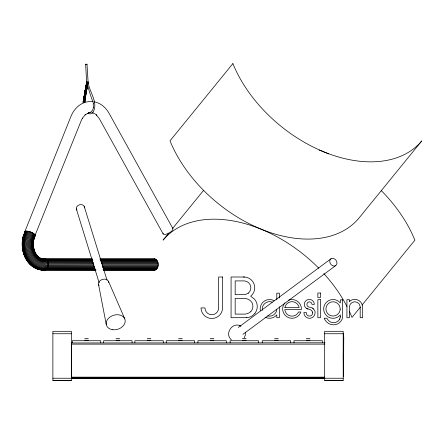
<?xml version="1.0" encoding="UTF-8"?>
<svg xmlns="http://www.w3.org/2000/svg" width="444" height="444" viewBox="0 0 444 444"><rect width="100%" height="100%" fill="white"/><g stroke="black" fill="none" stroke-linecap="round" stroke-linejoin="round"><path stroke-width="0.67" d="M71.467 378.316L71.49 342.796M342.613 299.839L342.613 316.372A7.598 7.598 0 0 1 341.924 319.53A9.23 9.23 0 0 1 333.577 324.83A9.979 9.979 0 0 1 324.187 318.226L326.956 318.226L327.117 318.642A7.137 7.137 0 0 0 339.605 319.425L340.326 316.777M103.48 270.091L154.695 270.091C159.463 269.058 159.463 260.012 154.695 258.98L100.067 258.98M93.296 107.442L93.257 103.824M93.046 112.188C98.701 102.459 89.094 91.808 88.134 82.19M25.175 232.484L24.858 231.618C28.377 230.436 38.134 233.272 34.127 238.528A15.906 12.349 -90 0 0 44.278 259.968L92.441 260.04M276.806 309.368C276.662 313.764 271.978 317.166 267.754 315.95M84.882 100.971C86.108 103.602 81.335 103.125 83.35 100.794M84.626 102.631L83.195 102.47L83.4 100.766M83.261 102.508L83.999 97.741M83.344 102.547L84.094 97.73M83.439 102.581L86.802 81.813L85.381 89.161M83.55 102.614L86.991 82.223M83.666 102.642L87.096 82.262M83.788 102.664L87.213 82.295M83.916 102.681L87.462 82.345L88.239 82.146M84.044 102.692L87.207 84.299M84.166 102.697L87.307 84.421M84.277 102.697L87.407 84.499M84.388 102.686L85.614 94.922M84.482 102.675L84.699 101.188M84.521 102.758L84.76 100.893M84.699 102.57L84.926 101.049M83.361 100.943L83.622 99.273M83.411 100.982L83.688 99.251M84.737 101.271L85.154 98.224M84.776 101.171L85.337 98.002M84.887 101.121L85.104 99.484M83.555 99.412L83.811 97.813M83.639 99.495L83.922 97.763M84.965 99.789L85.22 97.919M85.143 99.6L85.381 98.08M83.777 97.885L84.021 96.365M83.816 97.969L84.094 96.298M83.938 98.046L84.16 96.276M84.021 98.085L84.576 94.761M85.193 98.313L85.698 94.961M85.237 98.207L85.526 96.481M85.342 98.152L85.603 96.564M84.338 94.816L84.055 96.481L84.404 94.794M84.171 96.564L84.482 94.772M85.431 96.836L85.764 94.999M85.537 96.703L85.814 95.044M84.266 94.961L84.543 93.368M84.349 95.044L84.588 93.34M84.416 95.088L84.987 91.819M84.499 95.127L85.886 87.396M85.537 95.288L86.119 91.969M85.631 95.277L85.881 93.806M85.675 95.36L85.964 93.784M85.775 95.232L86.064 93.573M84.515 93.484L84.798 91.891M84.599 93.567L84.843 91.864M85.92 93.895L86.203 92.013M86.025 93.756L86.319 92.102M86.103 93.695L86.364 92.186M84.76 91.969L85.032 90.459M84.804 92.052L85.104 90.387M84.921 92.141L85.17 90.365M86.042 92.352L87.496 84.565L87.535 85.148M86.175 92.424L86.397 90.87M86.214 92.319L86.53 90.587M86.325 92.258L86.613 90.676M85.065 90.582L85.37 88.922M85.115 90.626L85.437 88.894M85.181 90.67L86.813 82.134L88.128 81.957M86.436 90.965L87.002 87.618M86.475 90.853L86.846 89.166M86.586 90.792L86.88 89.216M85.331 89.116L85.648 87.457M86.702 89.505L87.068 87.662M86.852 89.333L87.152 87.757M85.603 87.651L85.925 85.992M85.803 87.79L86.896 82.184M86.935 87.956L87.213 86.502M86.974 88.045L87.351 86.203M87.124 87.873L87.429 86.297M85.886 86.192L86.735 81.84M87.857 82.728L87.929 82.368M87.252 86.597L87.607 84.477M87.29 86.48L87.701 84.382M87.401 86.419L87.635 85.231M71.334 342.973L325.08 342.796M25.008 231.424L23.454 235.525A24.364 18.914 -90 0 0 30.958 264.702M25.286 231.274L23.576 235.764A23.699 18.398 -90 0 0 22.994 238.112M25.68 231.185L24.242 234.97A25.93 20.13 90 0 0 40.793 269.93C45.893 271.623 48.563 268.215 48.168 263.669C48.23 260.206 45.038 257.997 41.758 258.98M26.179 231.158L24.742 234.948A25.996 20.185 -90 0 0 41.336 269.996L95.871 270.091M26.773 231.185L25.341 234.97A25.93 20.13 -90 0 0 41.886 269.93M27.45 231.274L26.024 235.043A25.724 19.969 90 0 0 42.441 269.724L45.743 269.819M28.188 231.424L26.773 235.165A25.391 19.714 -90 0 0 42.979 269.391L95.388 269.486M28.977 231.618L27.578 235.326A24.931 19.358 90 0 0 43.484 268.936L95.166 269.031M29.792 231.868L28.405 235.525A24.364 18.914 -90 0 0 43.956 268.376L94.894 268.465M30.608 232.162L29.249 235.764A23.699 18.398 -90 0 0 44.367 267.71L94.561 267.804M31.413 232.484L30.075 236.03A22.949 17.821 90 0 0 44.722 266.972L94.161 267.06M32.19 232.839L30.875 236.313A22.145 17.188 -90 0 0 45.005 266.167L94.372 266.256M32.906 233.211L31.618 236.619A21.29 16.528 -90 0 0 45.205 265.323L93.817 265.407M25.191 232.434A5.556 1.604 21.8 0 1 27.145 231.113A5.556 1.604 21.8 0 1 33.555 233.588L34.116 233.988L32.884 237.235A19.547 15.174 90 0 0 45.36 263.586L93.135 263.669M34.582 234.343L33.378 237.54A18.692 14.513 90 0 0 45.305 262.743L93.701 262.82M34.937 234.693L33.75 237.823A17.888 13.886 -90 0 0 45.166 261.938L92.802 262.016M33.938 238.25L35.17 235.02M33.994 238.689L35.276 235.309M24.892 231.529L70.99 116.261C73.521 110.106 78.294 104.651 84.71 102.453M339.605 319.425L339.882 318.92M244.211 337.884L245.249 335.342L245.393 332.75M168.77 233.139L163.092 240.11A118.914 78.083 39.1 0 1 318.853 268.293M172.699 228.31L203.696 190.226M360.3 307.226L352.003 317.416A118.914 78.083 39.1 0 0 349.284 311.183M362.043 305.078L414.874 240.176A118.914 78.083 39.1 0 0 381.252 190.576M254.978 313.248L252.975 315.268A11.572 11.572 0 0 1 247.774 317.56L246.342 317.715M87.474 113.514L90.426 113.897L92.396 112.854M92.335 112.92L93.107 112.127M238.306 327.467L331.046 258.741M242.912 334.354L335.653 265.629A4.146 3.297 53.5 0 0 334.615 258.941A4.146 3.297 53.5 0 0 329.781 261.982A4.146 3.297 53.5 0 0 335.653 265.629M248.39 293.112L245.121 294.616L235.17 294.711L235.17 280.908L244.494 280.908A6.915 6.915 0 0 1 248.257 293.207M91.275 111.727L90.693 112.127M34.787 236.008L35.143 235.087L34.116 233.988M34.826 235.903L81.18 120.718L82.434 118.143L82.251 118.42L85.37 114.641L85.009 114.924L88.85 112.754L88.356 112.954L90.404 112.532L89.86 112.604M87.302 84.499L86.747 84.499L85.648 64.28L87.018 64.214L88.195 83.733M86.991 64.225L85.542 64.313M85.204 102.259L89.238 101.476L92.785 101.537M45.205 270.024L40.276 269.724A25.724 19.969 90 0 1 23.859 235.043M154.146 259.052L154.695 258.98M243.423 277.001L244.805 277.023A10.817 10.817 0 0 1 250.694 296.248L254.307 298.934A11.1 11.1 0 0 1 254.989 313.259M44.75 258.98L92.463 258.98M44.206 259.052L92.319 259.052M99.928 259.052L155.245 259.052M92.163 259.252L43.373 259.185A15.113 11.733 -90 0 1 35.276 253.174M100.461 259.252L155.777 259.252M91.975 259.585L43.851 259.512A15.446 11.994 90 0 1 34.005 249.689M100.272 259.585L156.282 259.585M100.738 260.04L156.754 260.04M92.857 260.606L44.644 260.534A16.472 12.787 -90 0 1 34.133 238.323M100.466 260.606L157.17 260.606M92.519 261.272L44.944 261.194A17.138 13.309 90 0 1 34.005 238.089M100.816 261.272L157.531 261.272M101.104 262.016L157.814 262.016M101.31 262.82L158.025 262.82M101.432 263.669L158.153 263.669M93.862 264.535L48.207 264.535A20.418 15.851 -90 0 1 33.583 254.795A20.418 15.851 -90 0 1 33.555 233.588M102.164 264.535L158.197 264.535M102.12 265.407L158.153 265.407M102.675 266.256L158.025 266.256M102.464 267.06L157.814 267.06M102.864 267.804L157.531 267.804M103.197 268.465L157.17 268.465M103.469 269.031L156.754 269.031M102.997 269.486L156.282 269.486M43.579 269.819L95.571 269.819M103.785 269.819L155.777 269.819M44.106 270.024L96.015 270.024M103.335 270.024L155.245 270.024M244.494 277.017L231.074 277.001L231.074 317.715L246.747 317.671M342.84 299.839L340.326 299.839L340.326 302.963L339.488 302.064A9.396 9.396 0 0 0 326.34 302.336A9.396 9.396 0 0 0 326.34 315.484A9.396 9.396 0 0 0 339.488 315.762L340.326 314.857L340.326 317.094M284.898 307.509L299.145 307.509A7.265 7.265 0 0 0 284.887 307.548M52.88 333.744L71.406 333.744M324.669 333.744L343.201 333.744M84.704 338.65L88.339 338.65M116.017 338.65L119.658 338.65M147.236 338.65L150.871 338.65M178.588 338.65L182.223 338.65M210.262 338.65L213.897 338.65M242.468 338.65L246.104 338.65M274.597 338.65L278.233 338.65M306.343 338.65L309.984 338.65M84.704 340.237L88.339 340.237M116.017 340.237L119.658 340.237M147.236 340.237L150.871 340.237M178.588 340.237L182.223 340.237M210.262 340.237L213.897 340.237M242.468 340.237L246.104 340.237M274.597 340.237L278.233 340.237M306.343 340.237L309.984 340.237M71.329 344.122L324.636 344.122M343.262 348.412L343.723 348.412M343.262 349.539L343.723 349.55M343.262 351.043L343.723 350.999M343.262 352.036L343.606 352.036M343.262 352.253L343.723 352.253M343.262 352.752L343.723 352.752M343.606 353.296L343.723 336.846L343.628 366.833M343.262 353.696L343.606 353.696M343.262 353.824L343.606 353.824M343.262 353.951L343.606 353.951M343.262 354.079L343.606 354.079M343.262 354.212L343.606 354.212M343.262 354.334L343.606 354.34M343.262 354.473L343.606 354.473M343.262 354.606L343.606 354.606M343.262 354.739L343.606 354.739M343.262 354.873L343.606 354.873M343.262 355.011L343.606 355.011M343.262 355.144L343.606 355.144M343.262 355.283L343.606 355.283M343.262 355.561L343.606 355.561M343.262 355.7L343.606 355.7M343.262 355.844L343.606 355.844M343.262 355.983L343.606 355.983M343.262 356.127L343.606 356.127M343.262 356.271L343.606 356.271M343.262 356.415L343.606 356.415M343.262 356.56L343.606 356.56M343.262 356.71L343.606 356.71M343.262 356.854L343.606 356.854M343.262 357.004L343.606 357.004M343.262 357.154L343.606 357.154M343.262 357.303L343.606 357.303M343.262 357.453L343.606 357.453M343.262 357.603L343.606 357.603M343.262 357.753L343.606 357.753M343.262 357.908L343.606 357.908M343.262 358.058L343.606 358.058M343.262 358.214L343.606 358.214M343.262 358.364L343.606 358.364M343.262 358.519L343.606 358.519M343.262 358.674L343.606 358.674M343.262 358.83L343.606 358.83M343.262 358.985L343.606 358.985M343.262 359.146L343.606 359.146M343.262 359.301L343.606 359.301M343.262 359.457L343.606 359.457M343.262 359.618L343.606 359.618M343.262 359.779L343.606 359.779M343.262 359.934L343.606 359.934M343.262 360.095L343.606 360.095M343.262 360.256L343.606 360.256M343.262 360.417L343.606 360.417M343.262 360.739L343.606 360.739M343.262 360.9L343.606 360.9M343.262 361.061L343.606 361.061M71.329 377.15L324.636 377.15M324.786 378.072L71.306 378.072L324.78 378.316M71.323 378.16L324.769 378.16M52.88 378.238L343.201 378.238M52.88 380.364L71.406 380.364L71.406 331.307L52.88 331.307L52.88 380.414L71.406 380.414M324.669 380.364L343.201 380.364L343.201 331.307L324.669 331.307L324.669 380.414L343.201 380.408M45.299 259.052L42.313 258.913A14.841 11.522 90 0 1 40.26 258.364M154.695 270.091L153.613 269.819M93.906 101.743C100.405 102.808 105.822 107.476 108.963 113.12L172.916 228.627M91.897 112.693L94.916 113.803L96.737 115.163L96.376 114.885L99.339 118.653L163.114 233.844M240.548 325.94L240.948 326.107C232.728 321.223 223.97 333.827 231.446 339.827M312.454 308.069A19.242 19.242 0 0 0 308.985 307.037A3.03 3.03 0 0 1 307.947 306.51L307.82 306.404A2.681 2.681 0 0 1 306.909 304.39A2.514 2.514 0 0 1 309.424 301.876A2.514 2.514 0 0 1 311.943 304.39L314.33 304.39A5.017 5.017 0 0 0 309.313 299.373A5.017 5.017 0 0 0 304.301 304.39A4.679 4.679 0 0 0 306.871 308.563L307.093 308.669A4.995 4.995 0 0 0 307.925 308.957L310.328 309.69A7.387 7.387 0 0 1 311.694 310.6L312.67 312.459A3.23 3.23 0 0 1 309.462 316.089A3.23 3.23 0 0 1 306.26 312.459L303.918 312.459A5.594 5.594 0 0 0 309.501 318.309A5.594 5.594 0 0 0 315.09 312.459A5.872 5.872 0 0 0 314.546 310.245L312.404 308.042M272.233 302.159C267.205 299.905 261.155 304.917 262.426 310.273M239.538 325.519L240.032 325.724M108.491 281.318L124.77 318.836M84.205 206.366L107.021 280.181M76.296 208.819L99.173 282.834M312.587 312.015L312.67 312.459M98.54 284.41L106.271 324.586M343.506 333.461L343.506 376.595M322.399 342.796L322.399 340.726L293.995 340.726L293.995 342.796M290.648 342.796L290.648 340.726L262.249 340.726L262.249 342.796M279.381 297.946L279.381 293.173L276.806 293.173L276.806 299.683M279.381 306.804L279.381 317.715L276.806 317.715L276.806 314.885A9.396 9.396 0 0 1 265.035 317.144M258.525 342.796L258.525 340.726L230.12 340.726L230.12 342.796M226.318 342.796L226.318 340.726L197.913 340.726L197.913 342.796M194.644 342.796L194.644 340.726L166.239 340.726L166.239 342.796M163.287 342.796L163.287 340.726L134.887 340.726L134.887 342.796M132.073 342.796L132.073 340.726L103.668 340.726L103.668 342.796M100.76 342.796L100.76 340.726L72.355 340.726L72.355 342.796M284.782 302.925A9.396 9.396 0 0 0 286.985 316.844A9.396 9.396 0 0 0 300.521 312.915L300.882 312.004L298.596 312.004A7.265 7.265 0 0 1 284.887 310.273L284.804 309.623L301.382 309.623L301.248 307.154A9.396 9.396 0 0 0 288.561 300.177M260.328 310.672A9.396 9.396 0 0 1 274.087 300.677M307.925 308.957A5.173 5.173 0 0 1 306.871 308.563M313.286 308.652A4.09 4.09 0 0 1 313.492 308.852M323.876 273.609A118.914 78.083 39.1 0 1 346.98 306.521M319.153 150.039A118.914 78.083 39.1 0 1 328.593 153.902M77.017 210.106A4.151 3.125 -17.2 0 1 79.393 204.839A4.151 3.125 -17.2 0 1 84.343 207.831M99.029 285.542A5.228 3.935 -17.2 0 1 102.436 279.404A5.228 3.935 -17.2 0 1 108.736 282.528M39.799 269.391A25.391 19.714 90 0 1 23.593 235.165M33.722 266.966A24.931 19.358 -90 0 1 23.46 235.326M39.766 258.153A14.841 11.522 90 0 1 38.795 257.642M42.857 258.98A14.907 11.572 -90 0 1 37.074 255.949M34.682 252.031A15.113 11.733 -90 0 1 33.944 250.205M33.738 249.567A15.113 11.733 -90 0 1 33.017 245.565M33.011 242.818A15.113 11.733 -90 0 1 33.156 241.453M33.822 249.029A15.446 11.994 90 0 1 33.811 239.349M25.075 256.504A23.699 18.398 -90 0 1 24.27 254.612M23.599 252.636A23.699 18.398 -90 0 1 23.01 250.294M22.694 248.49A23.699 18.398 -90 0 1 22.544 247.275M22.533 241.125A23.699 18.398 -90 0 1 22.683 239.91M172.433 228.166A5.556 2.031 -29 0 1 168.781 233.133A5.556 2.031 -29 0 1 163.114 233.133M93.44 103.857A7.248 4.551 84.3 0 0 92.868 101.709A114.591 72.011 84.3 0 1 91.392 97.674M93.479 107.22A7.248 4.551 84.3 0 1 91.458 111.427M91.231 97.219A114.591 72.011 84.3 0 1 90.915 96.309M90.759 95.854A114.591 72.011 84.3 0 1 90.454 94.938M90.304 94.483A114.591 72.011 84.3 0 1 90.004 93.562M89.855 93.101A114.591 72.011 84.3 0 1 89.566 92.18M89.422 91.714A114.591 72.011 84.3 0 1 89.139 90.787M88.994 90.321A114.591 72.011 84.3 0 1 88.717 89.383M88.584 88.917A114.591 72.011 84.3 0 1 87.918 86.563M340.165 309.435L340.065 310.251A7.137 7.137 0 0 1 329.104 314.857A7.137 7.137 0 0 1 329.104 302.969A7.137 7.137 0 0 1 340.065 307.575L340.165 309.435M232.889 63.586L170.019 140.826A118.914 78.083 39.1 0 0 261.011 229.121A118.914 78.083 39.1 0 0 358.93 218.132L421.8 140.892A118.914 78.083 39.1 0 1 323.881 151.881A118.914 78.083 39.1 0 1 232.889 63.586M250.866 311.533L250.427 311.927A9.679 9.679 0 0 1 248.573 313.114L248.24 313.27A9.679 9.679 0 0 1 244.311 314.102L235.17 314.102L235.17 298.412L244.256 298.412A9.335 9.335 0 0 1 251.987 302.608L252.453 303.679A7.881 7.881 0 0 1 250.866 311.533M349.966 300.993L349.395 301.487L349.395 299.678L346.925 299.678L346.925 317.715L349.395 317.715L349.395 306.604A5.428 5.428 0 0 1 360.189 306.604L360.189 317.715L362.604 317.715L362.604 306.604A7.864 7.864 0 0 0 349.966 300.993M222.611 277.001L218.648 277.001L218.648 307.925A6.832 6.832 0 0 1 211.81 314.757A6.832 6.832 0 0 1 204.978 307.925L201.015 307.925A10.8 10.8 0 0 0 211.816 318.492A10.8 10.8 0 0 0 222.611 307.925L222.611 277.001M320.446 293.012L317.86 293.012L317.86 297.48L320.446 297.48L320.446 293.012M320.446 299.672L317.86 299.672L317.86 317.715L320.446 317.715L320.446 299.672M343.606 355.411L343.262 355.411L343.606 355.422M112.232 329.648A9.713 7.315 -17.2 0 0 125.114 319.935A9.713 7.315 -17.2 0 0 109.735 317.199A9.713 7.315 -17.2 0 0 112.232 329.648"/></g></svg>
